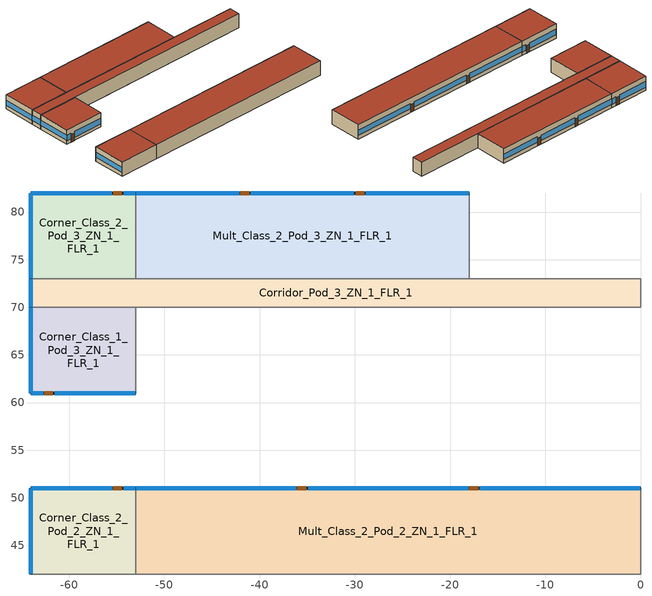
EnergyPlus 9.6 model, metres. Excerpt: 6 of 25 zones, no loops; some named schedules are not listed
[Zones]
Corner_Class_2_Pod_2_ZN_1_FLR_1
 floor ground (ext_slab_6in_with_carpet): -64,51 -53,51 -53,42 -64,42 z0
 wall outside (nonres_ext_wall): -53,51 -64,51 -64,42 z0:4
 wall to Corridor_Pod_2_ZN_1_FLR_1 (int_wall): -64,42 -53,42 z0:4
 wall to Mult_Class_2_Pod_2_ZN_1_FLR_1 (int_wall): -53,42 -53,51 z0:4
 window (Window_U_0.40_SHGC_0.38): -64,50.95 -64,42.05 z1.1:2.52; -53.05,51 -54.27,51 / -55.49,51 -63.95,51 z0.92:2.51
 door (Swinging Door_con): -54.45,51 -55.36,51 z0:2.13
 roof outside (nonres_roof): -64,42 -53,42 -53,51 -64,51 z4
Mult_Class_2_Pod_2_ZN_1_FLR_1
 floor ground (ext_slab_6in_with_carpet): -53,51 0,51 0,42 -53,42 z0
 wall outside (nonres_ext_wall): 0,51 -53,51 z0:4
 wall to Corridor_Pod_2_ZN_1_FLR_1 (int_wall): -53,42 0,42 z0:4
 wall to Main_Corridor_ZN_1_FLR_1 (int_wall): 0,42 0,51 z0:4
 window (Window_U_0.40_SHGC_0.38): -0.05,51 -16.87,51 / -18.09,51 -34.91,51 / -36.13,51 -52.95,51 z1.03:2.5
 door (Swinging Door_con): -17.05,51 -17.96,51 / -35.11,51 -36.02,51 z0:2.13
 roof outside (nonres_roof): -53,42 0,42 0,51 -53,51 z4
Corner_Class_1_Pod_3_ZN_1_FLR_1
 floor ground (ext_slab_6in_with_carpet): -64,70 -53,70 -53,61 -64,61 z0
 wall outside (nonres_ext_wall): -64,70 -64,61 -53,61 z0:4
 wall to Mult_Class_1_Pod_3_ZN_1_FLR_1 (int_wall): -53,61 -53,70 z0:4
 wall to Corridor_Pod_3_ZN_1_FLR_1 (int_wall): -53,70 -64,70 z0:4
 window (Window_U_0.40_SHGC_0.38): -64,69.95 -64,61.05 z1.1:2.52; -63.95,61 -62.73,61 / -61.51,61 -53.05,61 z0.92:2.51
 door (Swinging Door_con): -62.62,61 -61.7,61 z0:2.13
 roof outside (nonres_roof): -64,61 -53,61 -53,70 -64,70 z4
Corridor_Pod_3_ZN_1_FLR_1
 floor ground (ext_slab_6in_with_carpet): -64,73 0,73 0,70 -64,70 z0
 wall outside (nonres_ext_wall): -64,73 -64,70 z0:4
 wall to Mult_Class_1_Pod_3_ZN_1_FLR_1 (int_wall): -53,70 0,70 z0:4
 wall to Library_Media_Center_ZN_1_FLR_1 (int_wall): 0,70 0,73 z0:4
 wall to Computer_Class_ZN_1_FLR_1 (int_wall): 0,73 -18,73 z0:4
 wall to Mult_Class_2_Pod_3_ZN_1_FLR_1 (int_wall): -18,73 -53,73 z0:4
 wall to Corner_Class_2_Pod_3_ZN_1_FLR_1 (int_wall): -53,73 -64,73 z0:4
 window (Window_U_0.40_SHGC_0.38): -64,72.95 -64,70.05 z1.1:2.55
 roof outside (nonres_roof): -64,70 0,70 0,73 -64,73 z4
Corner_Class_2_Pod_3_ZN_1_FLR_1
 floor ground (ext_slab_6in_with_carpet): -64,82 -53,82 -53,73 -64,73 z0
 wall outside (nonres_ext_wall): -53,82 -64,82 -64,73 z0:4
 wall to Mult_Class_2_Pod_3_ZN_1_FLR_1 (int_wall): -53,73 -53,82 z0:4
 window (Window_U_0.40_SHGC_0.38): -53.05,82 -54.27,82 / -55.52,82 -63.95,82 z0.92:2.51; -64,81.95 -64,73.05 z1.1:2.52
 door (Swinging Door_con): -54.44,82 -55.36,82 z0:2.13
 roof outside (nonres_roof): -64,73 -53,73 -53,82 -64,82 z4
Mult_Class_2_Pod_3_ZN_1_FLR_1
 floor ground (ext_slab_6in_with_carpet): -53,82 -18,82 -18,73 -53,73 z0
 wall outside (nonres_ext_wall): -18,82 -53,82 z0:4
 wall to Computer_Class_ZN_1_FLR_1 (int_wall): -18,73 -18,82 z0:4
 window (Window_U_0.40_SHGC_0.38): -18.05,82 -28.87,82 / -30.09,82 -40.91,82 / -42.13,82 -52.95,82 z0.99:2.5
 door (Swinging Door_con): -29,82 -29.92,82 / -41.09,82 -42.01,82 z0:2.13
 roof outside (nonres_roof): -53,73 -18,73 -18,82 -53,82 z4
[Building]
Primary School: North Axis {deg}=0; Terrain=City; Loads Convergence Tolerance Value {W}=0.04; Temperature Convergence Tolerance Value {deltaC}=0.2; Solar Distribution=FullInteriorAndExterior; Maximum Number of Warmup Days=25; Minimum Number of Warmup Days=6
[Site:Location]
Denver-Aurora-Buckley.AFB_CO_USA WMO=724695: Latitude {deg}=39.72; Longitude {deg}=-104.75; Time Zone {hr}=-7; Elevation {m}=1726
[SizingPeriod:DesignDay] Day of Month=21; Dry-Bulb Temperature Range Modifier Type=DefaultMultipliers; Humidity Condition Type=Wetbulb; Barometric Pressure {Pa}=82237; Rain Indicator=No; Snow Indicator=No; Daylight Saving Time Indicator=No
Name | Month | Day Type | Maximum Dry-Bulb Temperature {C} | Daily Dry-Bulb Temperature Range {deltaC} | Wetbulb or DewPoint at Maximum Dry-Bulb {C} | Wind Speed {m/s} | Wind Direction {deg} | Solar Model Indicator | Sky Clearness | ASHRAE Clear Sky Optical Depth for Beam Irradiance (taub) | ASHRAE Clear Sky Optical Depth for Diffuse Irradiance (taud)
Denver-Aurora-Buckley.AFB_CO_USA Ann Htg 99.6% Condns DB | 12 | WinterDesignDay | -17.9 | 0 | -17.9 | 2.5 | 180 | ASHRAEClearSky | 0
Denver-Aurora-Buckley.AFB_CO_USA Ann Clg .4% Condns DB=>MWB | 7 | SummerDesignDay | 33.9 | 14.8 | 15 | 3.6 | 30 | ASHRAETau |  | 0.423 | 2.02
[Site:GroundTemperature:BuildingSurface]
20.68, 20.64, 20.65, 20.65, 20.7, 22.97, 23.33, 23.41, 23.45, 21.17, 20.85, 20.74
[Site:WaterMainsTemperature]
Calculation Method=CORRELATION; Annual Average Outdoor Air Temperature {C}=9.95; Maximum Difference In Monthly Average Outdoor Air Temperatures {deltaC}=23.7
[Material:NoMass] Thermal Absorptance=0.9; Solar Absorptance=0.7
Name | Roughness | Thermal Resistance {m2-K/W} | Visible Absorptance
Opaque Door panel_con | MediumRough | 0.475964 | 0.7
CP02 CARPET PAD | VeryRough | 0.21648 | 0.8
Nonres_Roof_Insulation | MediumSmooth | 5.30668 | 0.7
Nonres_Exterior_Wall_Insulation | MediumSmooth | 2.81828 | 0.7
[Construction]
Swinging Door_con: Opaque Door panel_con
InteriorFurnishings: Std Wood 6inch
int_wall: G01 13mm gypsum board, G01 13mm gypsum board
ext_slab_6in_with_carpet: 150mm Normalweight concrete floor, CP02 CARPET PAD
nonres_roof: F13 Built-up roofing, Nonres_Roof_Insulation, F08 Metal surface
nonres_ext_wall: F07 25mm stucco, G01 16mm gypsum board, Nonres_Exterior_Wall_Insulation, G01 16mm gypsum board
[CONSTRUCTION]
Window_U_0.40_SHGC_0.38: Glass_8652_LayerAvg, Gap_1_W_0_0127, Glass_102_LayerAvg
[Material]
Name | Roughness | Thickness {m} | Conductivity {W/m-K} | Density {kg/m3} | Specific Heat {J/kg-K} | Thermal Absorptance | Solar Absorptance | Visible Absorptance
Std Wood 6inch | MediumSmooth | 0.15 | 0.12 | 540 | 1210 | 0.9 | 0.7 | 0.7
F07 25mm stucco | Smooth | 0.0254 | 0.72 | 1856 | 840 | 0.9 | 0.7 | 0.7
F08 Metal surface | Smooth | 0.0008 | 45.28 | 7824 | 500
F13 Built-up roofing | Rough | 0.0095 | 0.16 | 1120 | 1460 | 0.9 | 0.77
G01 13mm gypsum board | Smooth | 0.0127 | 0.16 | 800 | 1090 | 0.9 | 0.7 | 0.5
G01 16mm gypsum board | MediumSmooth | 0.0159 | 0.16 | 800 | 1090
150mm Normalweight concrete floor | MediumRough | 0.1524 | 2.31 | 2322 | 832
[WindowMaterial:Glazing] Optical Data Type=SpectralAverage; Infrared Transmittance at Normal Incidence=0; Front Side Infrared Hemispherical Emissivity=0.84
Name | Thickness {m} | Solar Transmittance at Normal Incidence | Front Side Solar Reflectance at Normal Incidence | Back Side Solar Reflectance at Normal Incidence | Visible Transmittance at Normal Incidence | Front Side Visible Reflectance at Normal Incidence | Back Side Visible Reflectance at Normal Incidence | Back Side Infrared Hemispherical Emissivity | Conductivity {W/m-K}
Glass_102_LayerAvg | 0.003048 | 0.833848 | 0.0747638 | 0.0748545 | 0.89926 | 0.082563 | 0.082564 | 0.84 | 1
Glass_8652_LayerAvg | 0.003059 | 0.343691 | 0.298987 | 0.462105 | 0.487937 | 0.209449 | 0.306829 | 0.39 | 0.962
[WindowMaterial:Gas]
Gap_1_W_0_0127: Gas Type=Air; Thickness {m}=0.0127
[Zone] Type=1; Multiplier=1; Ceiling Height {m}=4; Floor Area {m2}=autocalculate; Part of Total Floor Area=Yes
Name | Volume {m3}
Corner_Class_2_Pod_2_ZN_1_FLR_1; Corner_Class_1_Pod_3_ZN_1_FLR_1; Corner_Class_2_Pod_3_ZN_1_FLR_1 | 396
Mult_Class_2_Pod_2_ZN_1_FLR_1 | 1908
Corridor_Pod_3_ZN_1_FLR_1 | 768
Mult_Class_2_Pod_3_ZN_1_FLR_1 | 1260
[InternalMass] Construction=InteriorFurnishings
Name | Zone or ZoneList | Extended Field
Corner_Class_2_Pod_2_ZN_1_FLR_1_InternalMass_1 | Corner_Class_2_Pod_2_ZN_1_FLR_1 | 198
Mult_Class_2_Pod_2_ZN_1_FLR_1_InternalMass_1 | Mult_Class_2_Pod_2_ZN_1_FLR_1 | 954
Corner_Class_1_Pod_3_ZN_1_FLR_1_InternalMass_1 | Corner_Class_1_Pod_3_ZN_1_FLR_1 | 198
Corridor_Pod_3_ZN_1_FLR_1_InternalMass_1 | Corridor_Pod_3_ZN_1_FLR_1 | 384
Corner_Class_2_Pod_3_ZN_1_FLR_1_InternalMass_1 | Corner_Class_2_Pod_3_ZN_1_FLR_1 | 198
Mult_Class_2_Pod_3_ZN_1_FLR_1_InternalMass_1 | Mult_Class_2_Pod_3_ZN_1_FLR_1 | 630
[People] Number of People Schedule=BLDG_OCC_SCH; Fraction Radiant=0.3; Sensible Heat Fraction=AUTOCALCULATE; Activity Level Schedule=ACTIVITY_SCH; Enable ASHRAE 55 Comfort Warnings=No; Mean Radiant Temperature Calculation Type=ZoneAveraged; Work Efficiency Schedule=WORK_EFF_SCH; Clothing Insulation Calculation Method=ClothingInsulationSchedule; Clothing Insulation Schedule=CLOTHING_SCH; Air Velocity Schedule=AIR_VELO_SCH; Thermal Comfort Model 1 Type=FANGER
Name | Zone or ZoneList | Number of People Calculation Method | Zone Floor Area per Person {m2/person} | Number of People
Corner_Class_2_Pod_2_ZN_1_FLR_1 | Corner_Class_2_Pod_2_ZN_1_FLR_1 | Area/Person | 3.716
Mult_Class_2_Pod_2_ZN_1_FLR_1 | Mult_Class_2_Pod_2_ZN_1_FLR_1 | Area/Person | 3.716
Corner_Class_1_Pod_3_ZN_1_FLR_1 | Corner_Class_1_Pod_3_ZN_1_FLR_1 | Area/Person | 3.716
Corridor_Pod_3_ZN_1_FLR_1 | Corridor_Pod_3_ZN_1_FLR_1 | People |  | 0
Corner_Class_2_Pod_3_ZN_1_FLR_1 | Corner_Class_2_Pod_3_ZN_1_FLR_1 | Area/Person | 3.716
Mult_Class_2_Pod_3_ZN_1_FLR_1 | Mult_Class_2_Pod_3_ZN_1_FLR_1 | Area/Person | 3.716
[Lights] Design Level Calculation Method=Watts/Area; Return Air Fraction=0; Fraction Radiant=0.37; Fraction Visible=0.2; Fraction Replaceable=1; Return Air Fraction Calculated from Plenum Temperature=No
Name | Zone or ZoneList | Schedule | Watts per Zone Floor Area {W/m2}
Corner_Class_2_Pod_2_ZN_1_FLR_1_Lights | Corner_Class_2_Pod_2_ZN_1_FLR_1 | BLDG_LIGHT_CLASSROOM_SCH | 9.9028
Mult_Class_2_Pod_2_ZN_1_FLR_1_Lights | Mult_Class_2_Pod_2_ZN_1_FLR_1 | BLDG_LIGHT_CLASSROOM_SCH | 9.9028
Corner_Class_1_Pod_3_ZN_1_FLR_1_Lights | Corner_Class_1_Pod_3_ZN_1_FLR_1 | BLDG_LIGHT_CLASSROOM_SCH | 9.9028
Corridor_Pod_3_ZN_1_FLR_1_Lights | Corridor_Pod_3_ZN_1_FLR_1 | BLDG_LIGHT_CORRIDOR_SCH | 7.10418
Corner_Class_2_Pod_3_ZN_1_FLR_1_Lights | Corner_Class_2_Pod_3_ZN_1_FLR_1 | BLDG_LIGHT_CLASSROOM_SCH | 9.9028
Mult_Class_2_Pod_3_ZN_1_FLR_1_Lights | Mult_Class_2_Pod_3_ZN_1_FLR_1 | BLDG_LIGHT_CLASSROOM_SCH | 9.9028
[ElectricEquipment] Schedule=BLDG_EQUIP_SCH; Design Level Calculation Method=EquipmentLevel; Fraction Latent=0; Fraction Radiant=0.5; Fraction Lost=0
Name | Zone or ZoneList | Design Level {W}
Corner_Class_2_Pod_2_ZN_1_FLR_1_PlugMisc_Equip | Corner_Class_2_Pod_2_ZN_1_FLR_1 | 1485
Mult_Class_2_Pod_2_ZN_1_FLR_1_PlugMisc_Equip | Mult_Class_2_Pod_2_ZN_1_FLR_1 | 7155
Corner_Class_1_Pod_3_ZN_1_FLR_1_PlugMisc_Equip | Corner_Class_1_Pod_3_ZN_1_FLR_1 | 1485
Corridor_Pod_3_ZN_1_FLR_1_PlugMisc_Equip | Corridor_Pod_3_ZN_1_FLR_1 | 768
Corner_Class_2_Pod_3_ZN_1_FLR_1_PlugMisc_Equip | Corner_Class_2_Pod_3_ZN_1_FLR_1 | 1485
Mult_Class_2_Pod_3_ZN_1_FLR_1_PlugMisc_Equip | Mult_Class_2_Pod_3_ZN_1_FLR_1 | 4725
[Daylighting:Controls] Daylighting Method=SplitFlux; Lighting Control Type=Stepped; Minimum Input Power Fraction for Continuous or ContinuousOff Dimming Control=0.3; Minimum Light Output Fraction for Continuous or ContinuousOff Dimming Control=0.2; Number of Stepped Control Steps=3; Probability Lighting will be Reset When Needed in Manual Stepped Control=1; Maximum Allowable Discomfort Glare Index=22; Illuminance Setpoint at Reference Point 1 {lux}=500; Illuminance Setpoint at Reference Point 2 {lux}=500
Name | Zone | Glare Calculation Daylighting Reference Point | Glare Calculation Azimuth Angle of View Direction Clockwise from Zone y-Axis {deg} | Daylighting Reference Point 1 | Fraction of Zone Controlled by Reference Point 1 | Daylighting Reference Point 2 | Fraction of Zone Controlled by Reference Point 2
Corner_Class_2_Pod_2_ZN_1_FLR_1_DaylCtrl | Corner_Class_2_Pod_2_ZN_1_FLR_1 | Corner_Class_2_Pod_2_ZN_1_FLR_1_DaylRefPt1 | 270 | Corner_Class_2_Pod_2_ZN_1_FLR_1_DaylRefPt1 | 0.56 | Corner_Class_2_Pod_2_ZN_1_FLR_1_DaylRefPt2 | 0.2
Mult_Class_2_Pod_2_ZN_1_FLR_1_DaylCtrl | Mult_Class_2_Pod_2_ZN_1_FLR_1 | Mult_Class_2_Pod_2_ZN_1_FLR_1_DaylRefPt1 | 0 | Mult_Class_2_Pod_2_ZN_1_FLR_1_DaylRefPt1 | 0.28 | Mult_Class_2_Pod_2_ZN_1_FLR_1_DaylRefPt2 | 0.28
Corner_Class_1_Pod_3_ZN_1_FLR_1_DaylCtrl | Corner_Class_1_Pod_3_ZN_1_FLR_1 | Corner_Class_1_Pod_3_ZN_1_FLR_1_DaylRefPt1 | 180 | Corner_Class_1_Pod_3_ZN_1_FLR_1_DaylRefPt1 | 0.56 | Corner_Class_1_Pod_3_ZN_1_FLR_1_DaylRefPt2 | 0.2
Corner_Class_2_Pod_3_ZN_1_FLR_1_DaylCtrl | Corner_Class_2_Pod_3_ZN_1_FLR_1 | Corner_Class_2_Pod_3_ZN_1_FLR_1_DaylRefPt1 | 270 | Corner_Class_2_Pod_3_ZN_1_FLR_1_DaylRefPt1 | 0.56 | Corner_Class_2_Pod_3_ZN_1_FLR_1_DaylRefPt2 | 0.2
Mult_Class_2_Pod_3_ZN_1_FLR_1_DaylCtrl | Mult_Class_2_Pod_3_ZN_1_FLR_1 | Mult_Class_2_Pod_3_ZN_1_FLR_1_DaylRefPt1 | 0 | Mult_Class_2_Pod_3_ZN_1_FLR_1_DaylRefPt1 | 0.28 | Mult_Class_2_Pod_3_ZN_1_FLR_1_DaylRefPt2 | 0.28
[ZoneInfiltration:DesignFlowRate] Schedule=INFIL_SCH_PNNL; Design Flow Rate Calculation Method=Flow/ExteriorArea; Constant Term Coefficient=0; Temperature Term Coefficient=0; Velocity Term Coefficient=0.224; Velocity Squared Term Coefficient=0
Name | Zone or ZoneList | Flow per Exterior Surface Area {m3/s-m2}
Corner_Class_2_Pod_2_ZN_1_FLR_1_Infiltration | Corner_Class_2_Pod_2_ZN_1_FLR_1 | 0.000254325
Mult_Class_2_Pod_2_ZN_1_FLR_1_Infiltration | Mult_Class_2_Pod_2_ZN_1_FLR_1 | 0.00017524
Corner_Class_1_Pod_3_ZN_1_FLR_1_Infiltration | Corner_Class_1_Pod_3_ZN_1_FLR_1 | 0.000254325
Corridor_Pod_3_ZN_1_FLR_1_Infiltration | Corridor_Pod_3_ZN_1_FLR_1 | 3.35686e-05
Corner_Class_2_Pod_3_ZN_1_FLR_1_Infiltration | Corner_Class_2_Pod_3_ZN_1_FLR_1 | 0.000254325
Mult_Class_2_Pod_3_ZN_1_FLR_1_Infiltration | Mult_Class_2_Pod_3_ZN_1_FLR_1 | 0.00017524
[Exterior:Lights] Control Option=AstronomicalClock
Name | Schedule | Design Level {W}
Exterior_Lights_a | Exterior_lighting_schedule_a | 150.48
Exterior_Lights_b | Exterior_lighting_schedule_b_2016 | 1645.9
Exterior_Lights_c | Exterior_lighting_schedule_c_2016 | 584.3
[EnergyManagementSystem:Program]
PSZ2_5_Fan_Control: IF PSZ2_5_Number_of_Stages == 1; Return; ENDIF; IF PSZ2_5_HeatingRTF > 0; SET PSZ2_5_Heating = PSZ2_5_HeatingRTF; SET PSZ2_5_Ven = 1 - PSZ2_5_HeatingRTF; SET PSZ2_5_Eco = 0; SET PSZ2_5_Stage1 = 0; SET PSZ2_5_Stage2 = 0; ELSE; SET PSZ2_5_Heating = 0; SET PSZ2_5_EcoSpeed = PSZ2_5_VenSpeed; IF PSZ2_5_SpeedRatio == 0; IF PSZ2_5_RTF > 0; SET PSZ2_5_Stage1 = PSZ2_5_RTF; SET PSZ2_5_Stage2 = 0; SET PSZ2_5_Ven = 1-PSZ2_5_RTF; SET PSZ2_5_Eco = 0; IF PSZ2_5_OAFlowMass > (PSZ2_5_OADesignMass * PSZ2_5_OASch); SET PSZ2_5_Stage1Speed = 1.0; ENDIF; ELSE; SET PSZ2_5_Stage1 = 0; SET PSZ2_5_Stage2 = 0; IF PSZ2_5_OAFlowMass > (PSZ2_5_OADesignMass * PSZ2_5_OASch); SET PSZ2_5_Eco = 1.0; SET PSZ2_5_Ven = 0; SET PSZ2_5_Exp_DAT = PSZ2_5_DAT_Rqd - (1-PSZ2_5_VenSpeed) * GYM_ZN_1_FLR_1_Temp; SET PSZ2_5_Exp_DAT = PSZ2_5_Exp_DAT/PSZ2_5_VenSpeed; IF OAT_F > PSZ2_5_Exp_DAT; SET PSZ2_5_EcoSpeed = PSZ2_5_Stage2Speed; ENDIF; ELSE; SET PSZ2_5_Eco = 0; SET PSZ2_5_Ven = 1.0; ENDIF; ENDIF; ELSE; SET PSZ2_5_Stage1 = 1- PSZ2_5_SpeedRatio; SET PSZ2_5_Stage2 = PSZ2_5_SpeedRatio; SET PSZ2_5_Ven = 0; SET PSZ2_5_Eco = 0; IF PSZ2_5_OAFlowMass > (PSZ2_5_OADesignMass * PSZ2_5_OASch); SET PSZ2_5_Stage1Speed = 1.0; ENDIF; ENDIF; ENDIF; SET PSZ2_5_FPR = PSZ2_5_Ven * (PSZ2_5_VenSpeed ^ PSZ2_5_FanPwrExponent); SET PSZ2_5_FPR = PSZ2_5_FPR + PSZ2_5_Eco * (PSZ2_5_EcoSpeed ^ PSZ2_5_FanPwrExponent); SET PSZ2_5_FPR_1 = PSZ2_5_Stage1 * (PSZ2_5_Stage1Speed ^ PSZ2_5_FanPwrExponent); SET PSZ2_5_FPR = PSZ2_5_FPR + PSZ2_5_FPR_1; SET PSZ2_5_FPR_2 = PSZ2_5_Stage2 * (PSZ2_5_Stage2Speed ^ PSZ2_5_FanPwrExponent); SET PSZ2_5_FPR = PSZ2_5_FPR + PSZ2_5_FPR_2; SET PSZ2_5_FPR_3 = PSZ2_5_Heating * (PSZ2_5_HeatSpeed ^ PSZ2_5_FanPwrExponent); SET PSZ2_5_FanPwrRatio = PSZ2_5_FPR +  PSZ2_5_FPR_3; SET PSZ2_5_Fan_Pressure = PSZ2_5_Fan_DesignPressure * PSZ2_5_FanPwrRatio
PSZ2_5_Set_Number_of_Stages: SET PSZ2_5_Number_of_Stages =  1
PSZ1_6_Economizer_CTRL_Prog: SET PSZ1_6_Timestep_Econ_Eff = 0.7; SET PSZ1_6_MaxE = 0.7; SET PSZ1_6_DAT_Rqd = (PSZ1_6_DAT_Rqd*1.8) +32; SET OAT_F = (OAT_F*1.8) +32; SET OAwb_F = (OAwb_F*1.8) +32; IF PSZ1_6_OAFlowMass > (PSZ1_6_OADesignMass * PSZ1_6_OASch); SET PSZ1_6_Econo_Active = 1; ELSE; SET PSZ1_6_Econo_Active = 0; ENDIF; SET PSZ1_6_dT_Needed = 75 - PSZ1_6_DAT_Rqd; SET PSZ1_6_Cool_Des_dT = ((98*0.15) + (75*(1-0.15))) - 55; SET PSZ1_6_Cool_Load = PSZ1_6_dT_Needed/ PSZ1_6_Cool_Des_dT; IF PSZ1_6_Cool_Load > 1; SET PSZ1_6_Cool_Load = 1; ELSEIF PSZ1_6_Cool_Load < 0; SET PSZ1_6_Cool_Load = 0; ENDIF; IF PSZ1_6_Econo_Active == 1; SET PSZ1_6_Stage = PSZ1_6_Number_of_Stages; IF PSZ1_6_Stage == 2; IF PSZ1_6_Cool_Load < 0.6; SET PSZ1_6_Timestep_Econ_Eff = PSZ1_6_MaxE; ELSE; SET PSZ1_6_ECO_Eff = 0-2.18919863612305; SET PSZ1_6_ECO_Eff = PSZ1_6_ECO_Eff + (0-0.674461284910428 * PSZ1_6_Cool_Load); SET PSZ1_6_ECO_Eff = PSZ1_6_ECO_Eff + (0.000459106275872404 * (OAT_F^2)); SET PSZ1_6_ECO_Eff = PSZ1_6_ECO_Eff + (0-0.00000484778537945252 * (OAT_F^3)); SET PSZ1_6_ECO_Eff = PSZ1_6_ECO_Eff + (0.182915713033586 * OAwb_F); SET PSZ1_6_ECO_Eff = PSZ1_6_ECO_Eff + (0-0.00382838660261133 * (OAwb_F^2)); SET PSZ1_6_ECO_Eff = PSZ1_6_ECO_Eff + (0.0000255567460240583 * (OAwb_F^3)); SET PSZ1_6_Timestep_Econ_Eff = PSZ1_6_ECO_Eff; ENDIF; ELSE; SET PSZ1_6_ECO_Eff = 2.36337942464462; SET PSZ1_6_ECO_Eff = PSZ1_6_ECO_Eff + (0-0.409939515512619 * PSZ1_6_Cool_Load); SET PSZ1_6_ECO_Eff = PSZ1_6_ECO_Eff + (0-0.0565205596792225 * OAwb_F); SET PSZ1_6_ECO_Eff = PSZ1_6_ECO_Eff + (0-0.0000632612294169389 * (OAT_F^2)); SET PSZ1_6_Timestep_Econ_Eff = PSZ1_6_ECO_Eff + (0.000571724868775081 * (OAwb_F^2)); ENDIF; IF PSZ1_6_Timestep_Econ_Eff > PSZ1_6_MaxE; SET PSZ1_6_Timestep_Econ_Eff = PSZ1_6_MaxE; ELSEIF PSZ1_6_Timestep_Econ_Eff < (PSZ1_6_OADesignMass * PSZ1_6_OASch); SET PSZ1_6_Timestep_Econ_Eff = (PSZ1_6_OADesignMass * PSZ1_6_OASch); ENDIF; ENDIF
PSZ1_6_Set_Fan_Par: IF PSZ1_6_Number_of_Stages == 1; Return; ENDIF; SET PSZ1_6_FanPwrExponent = 2.2; SET PSZ1_6_OAFrac = PSZ1_6_OAFlowMass/PSZ1_6_DesignFlowMass; IF  PSZ1_6_OAFrac < 0.66; SET PSZ1_6_VenSpeed = 0.66; SET PSZ1_6_Stage1Speed = 0.66; ELSE; SET PSZ1_6_VenSpeed = PSZ1_6_OAFrac; SET PSZ1_6_Stage1Speed = PSZ1_6_OAFrac; ENDIF; SET PSZ1_6_Stage2Speed = 1.0; SET PSZ1_6_HeatSpeed = 1.0
